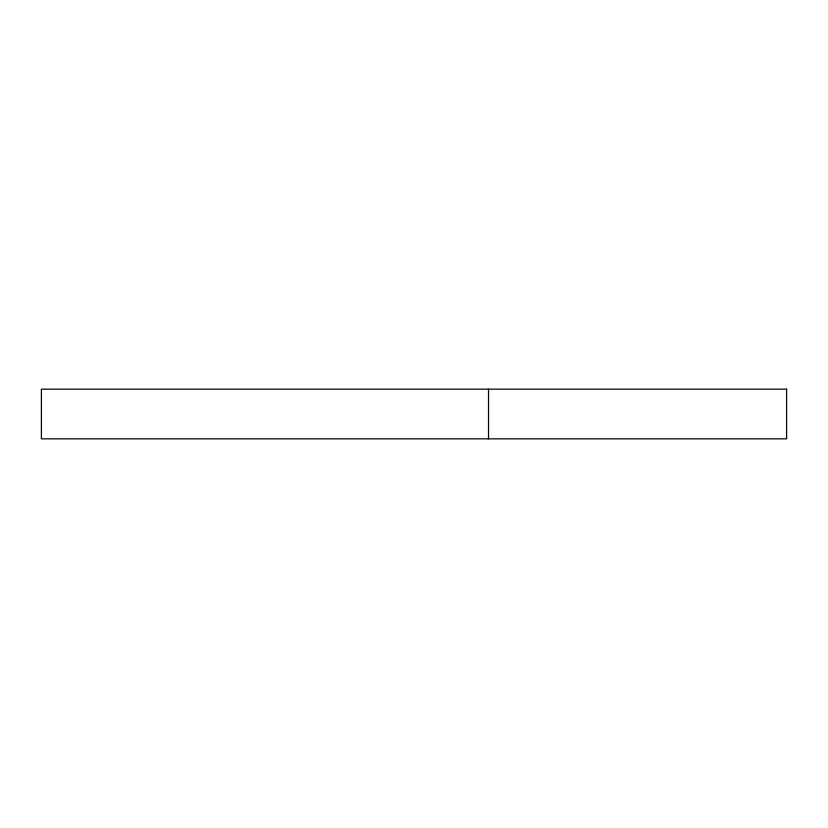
<?xml version="1.0" encoding="UTF-8"?>
<svg xmlns="http://www.w3.org/2000/svg" width="828" height="828" viewBox="0 0 828 828"><rect width="100%" height="100%" fill="white"/><g stroke="black" fill="none" stroke-linecap="round" stroke-linejoin="round"><path stroke-width="1.24" d="M488.52 389.16L488.52 438.84M786.6 389.16L41.4 389.16L41.4 438.84L786.6 438.84L786.6 389.16"/></g></svg>
